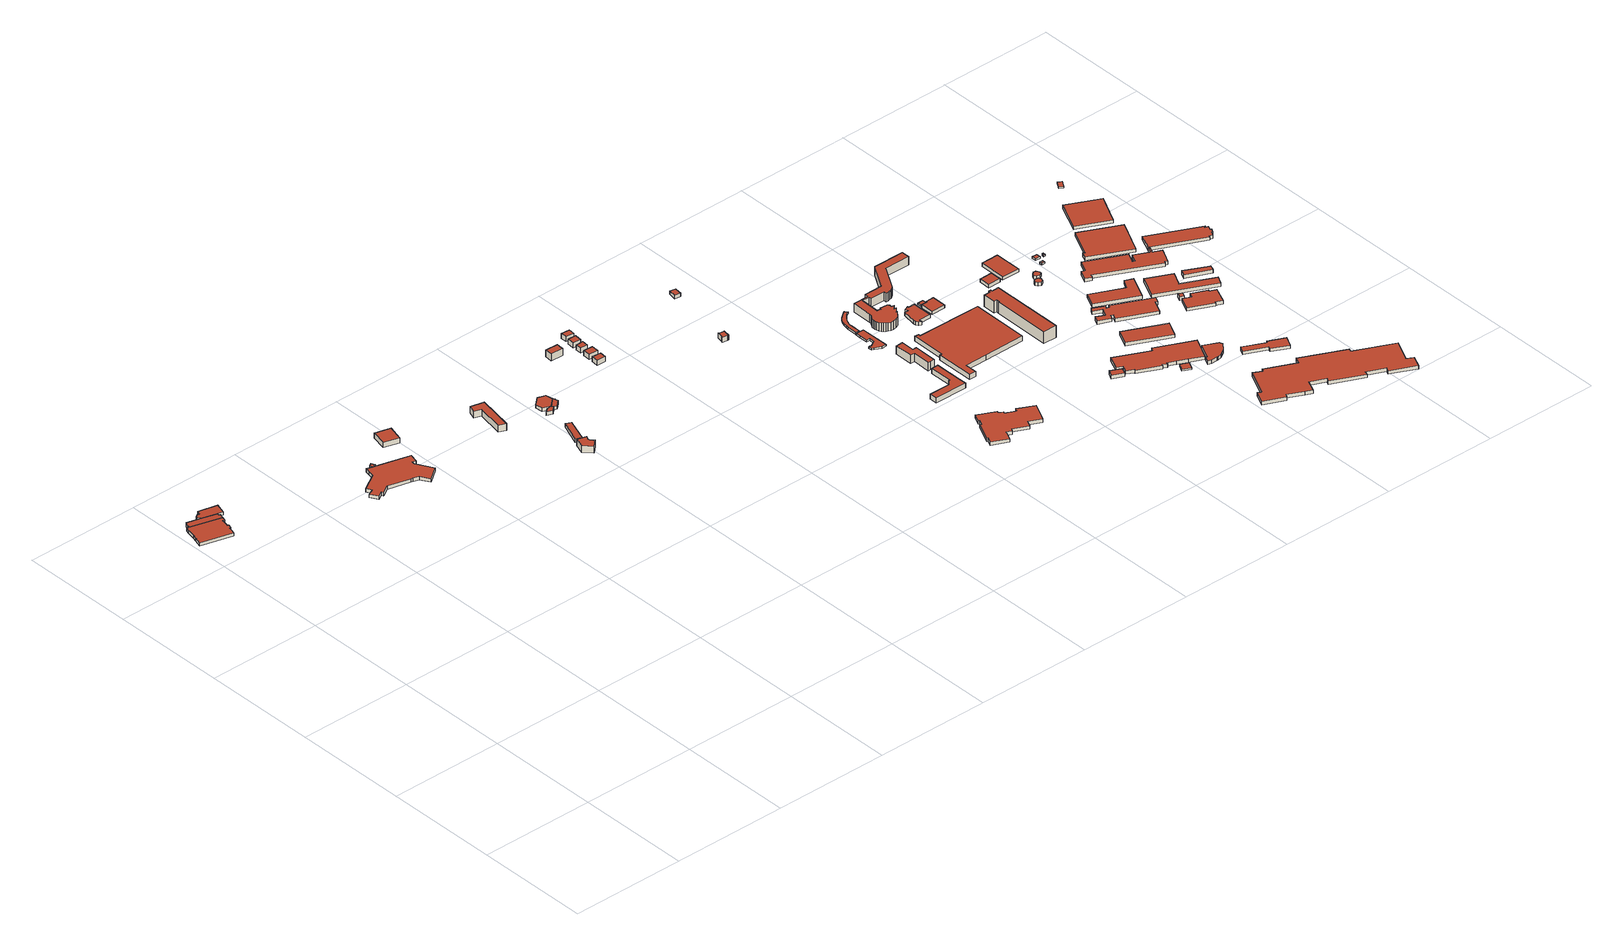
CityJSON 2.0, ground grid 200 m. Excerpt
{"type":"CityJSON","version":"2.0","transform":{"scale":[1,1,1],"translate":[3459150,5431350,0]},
"CityObjects":{
"building1":{"type":"Building","geometry":[{"type":"MultiSurface","lod":"2","boundaries":[[[0,1,2,3,4,5,6,7,8,9,10,11,12,13]],[[13,14,15,0]],[[0,15,16,1]],[[1,16,17,2]],[[2,17,18,3]],[[3,18,19,4]],[[4,19,20,5]],[[5,20,21,6]],[[6,21,22,7]],[[7,22,23,8]],[[8,23,24,9]],[[9,24,25,10]],[[10,25,26,11]],[[11,26,27,12]],[[12,27,14,13]],[[27,26,25,24,23,22,21,20,19,18,17,16,15,14]]],"semantics":{"surfaces":[{"type":"GroundSurface"},{"type":"WallSurface"},{"type":"RoofSurface"}],"values":[0,1,1,1,1,1,1,1,1,1,1,1,1,1,1,2]}}]},
"building2":{"type":"Building","geometry":[{"type":"MultiSurface","lod":"2","boundaries":[[[28,29,30,31,0,13,32,33,34,35,36,37]],[[37,38,39,28]],[[28,39,40,29]],[[29,40,41,30]],[[30,41,42,31]],[[31,42,15,0]],[[0,15,14,13]],[[13,14,43,32]],[[32,43,44,33]],[[33,44,45,34]],[[34,45,46,35]],[[35,46,47,36]],[[36,47,38,37]],[[47,46,45,44,43,14,15,42,41,40,39,38]]],"semantics":{"surfaces":[{"type":"GroundSurface"},{"type":"WallSurface"},{"type":"RoofSurface"}],"values":[0,1,1,1,1,1,1,1,1,1,1,1,1,2]}}]},
"building3":{"type":"Building","geometry":[{"type":"MultiSurface","lod":"2","boundaries":[[[37,48,49,50,51,52,53,54,55,28]],[[28,39,38,37]],[[37,38,56,48]],[[48,56,57,49]],[[49,57,58,50]],[[50,58,59,51]],[[51,59,60,52]],[[52,60,61,53]],[[53,61,62,54]],[[54,62,63,55]],[[55,63,39,28]],[[63,62,61,60,59,58,57,56,38,39]]],"semantics":{"surfaces":[{"type":"GroundSurface"},{"type":"WallSurface"},{"type":"RoofSurface"}],"values":[0,1,1,1,1,1,1,1,1,1,1,2]}}]},
"building4":{"type":"Building","geometry":[{"type":"MultiSurface","lod":"2","boundaries":[[[64,65,66,67,68,69,70,71,72,73,74,75,76,77,78,79,80,81,82,83,84]],[[84,85,86,64]],[[64,86,87,65]],[[65,87,88,66]],[[66,88,89,67]],[[67,89,90,68]],[[68,90,91,69]],[[69,91,92,70]],[[70,92,93,71]],[[71,93,94,72]],[[72,94,95,73]],[[73,95,96,74]],[[74,96,97,75]],[[75,97,98,76]],[[76,98,99,77]],[[77,99,100,78]],[[78,100,101,79]],[[79,101,102,80]],[[80,102,103,81]],[[81,103,104,82]],[[82,104,105,83]],[[83,105,85,84]],[[105,104,103,102,101,100,99,98,97,96,95,94,93,92,91,90,89,88,87,86,85]]],"semantics":{"surfaces":[{"type":"GroundSurface"},{"type":"WallSurface"},{"type":"RoofSurface"}],"values":[0,1,1,1,1,1,1,1,1,1,1,1,1,1,1,1,1,1,1,1,1,1,2]}}]},
"building5":{"type":"Building","geometry":[{"type":"MultiSurface","lod":"2","boundaries":[[[84,106,107,108,109,110,64]],[[64,86,85,84]],[[84,85,111,106]],[[106,111,112,107]],[[107,112,113,108]],[[108,113,114,109]],[[109,114,115,110]],[[110,115,86,64]],[[115,114,113,112,111,85,86]]],"semantics":{"surfaces":[{"type":"GroundSurface"},{"type":"WallSurface"},{"type":"RoofSurface"}],"values":[0,1,1,1,1,1,1,1,2]}}]},
"building6":{"type":"Building","geometry":[{"type":"MultiSurface","lod":"2","boundaries":[[[116,117,118,119]],[[119,120,121,116]],[[116,121,122,117]],[[117,122,123,118]],[[118,123,120,119]],[[123,122,121,120]]],"semantics":{"surfaces":[{"type":"GroundSurface"},{"type":"WallSurface"},{"type":"RoofSurface"}],"values":[0,1,1,1,1,2]}}]},
"building7":{"type":"Building","geometry":[{"type":"MultiSurface","lod":"2","boundaries":[[[124,125,126,127,128,129]],[[129,130,131,124]],[[124,131,132,125]],[[125,132,133,126]],[[126,133,134,127]],[[127,134,135,128]],[[128,135,130,129]],[[135,134,133,132,131,130]]],"semantics":{"surfaces":[{"type":"GroundSurface"},{"type":"WallSurface"},{"type":"RoofSurface"}],"values":[0,1,1,1,1,1,1,2]}}]},
"building8":{"type":"Building","geometry":[{"type":"MultiSurface","lod":"2","boundaries":[[[136,137,138,139,140,141,142]],[[142,143,144,136]],[[136,144,145,137]],[[137,145,146,138]],[[138,146,147,139]],[[139,147,148,140]],[[140,148,149,141]],[[141,149,143,142]],[[149,148,147,146,145,144,143]]],"semantics":{"surfaces":[{"type":"GroundSurface"},{"type":"WallSurface"},{"type":"RoofSurface"}],"values":[0,1,1,1,1,1,1,1,2]}}]},
"building9":{"type":"Building","geometry":[{"type":"MultiSurface","lod":"2","boundaries":[[[150,151,152,153]],[[153,154,155,150]],[[150,155,156,151]],[[151,156,157,152]],[[152,157,154,153]],[[157,156,155,154]]],"semantics":{"surfaces":[{"type":"GroundSurface"},{"type":"WallSurface"},{"type":"RoofSurface"}],"values":[0,1,1,1,1,2]}}]},
"building10":{"type":"Building","geometry":[{"type":"MultiSurface","lod":"2","boundaries":[[[158,159,160,161,162,163,164]],[[164,165,166,158]],[[158,166,167,159]],[[159,167,168,160]],[[160,168,169,161]],[[161,169,170,162]],[[162,170,171,163]],[[163,171,165,164]],[[171,170,169,168,167,166,165]]],"semantics":{"surfaces":[{"type":"GroundSurface"},{"type":"WallSurface"},{"type":"RoofSurface"}],"values":[0,1,1,1,1,1,1,1,2]}}]},
"building11":{"type":"Building","geometry":[{"type":"MultiSurface","lod":"2","boundaries":[[[164,163,172,173,174,175,176]],[[176,177,165,164]],[[164,165,171,163]],[[163,171,178,172]],[[172,178,179,173]],[[173,179,180,174]],[[174,180,181,175]],[[175,181,177,176]],[[181,180,179,178,171,165,177]]],"semantics":{"surfaces":[{"type":"GroundSurface"},{"type":"WallSurface"},{"type":"RoofSurface"}],"values":[0,1,1,1,1,1,1,1,2]}}]},
"building12":{"type":"Building","geometry":[{"type":"MultiSurface","lod":"2","boundaries":[[[164,176,182,183,184,185,158]],[[158,166,165,164]],[[164,165,177,176]],[[176,177,186,182]],[[182,186,187,183]],[[183,187,188,184]],[[184,188,189,185]],[[185,189,166,158]],[[189,188,187,186,177,165,166]]],"semantics":{"surfaces":[{"type":"GroundSurface"},{"type":"WallSurface"},{"type":"RoofSurface"}],"values":[0,1,1,1,1,1,1,1,2]}}]},
"building13":{"type":"Building","geometry":[{"type":"MultiSurface","lod":"2","boundaries":[[[190,191,192,193]],[[193,194,195,190]],[[190,195,196,191]],[[191,196,197,192]],[[192,197,194,193]],[[197,196,195,194]]],"semantics":{"surfaces":[{"type":"GroundSurface"},{"type":"WallSurface"},{"type":"RoofSurface"}],"values":[0,1,1,1,1,2]}}]},
"building14":{"type":"Building","geometry":[{"type":"MultiSurface","lod":"2","boundaries":[[[198,199,200,201]],[[201,202,203,198]],[[198,203,204,199]],[[199,204,205,200]],[[200,205,202,201]],[[205,204,203,202]]],"semantics":{"surfaces":[{"type":"GroundSurface"},{"type":"WallSurface"},{"type":"RoofSurface"}],"values":[0,1,1,1,1,2]}}]},
"building15":{"type":"Building","geometry":[{"type":"MultiSurface","lod":"2","boundaries":[[[206,207,208,209]],[[209,210,211,206]],[[206,211,212,207]],[[207,212,213,208]],[[208,213,210,209]],[[213,212,211,210]]],"semantics":{"surfaces":[{"type":"GroundSurface"},{"type":"WallSurface"},{"type":"RoofSurface"}],"values":[0,1,1,1,1,2]}}]},
"building16":{"type":"Building","geometry":[{"type":"MultiSurface","lod":"2","boundaries":[[[214,215,216,217]],[[217,218,219,214]],[[214,219,220,215]],[[215,220,221,216]],[[216,221,218,217]],[[221,220,219,218]]],"semantics":{"surfaces":[{"type":"GroundSurface"},{"type":"WallSurface"},{"type":"RoofSurface"}],"values":[0,1,1,1,1,2]}}]},
"building17":{"type":"Building","geometry":[{"type":"MultiSurface","lod":"2","boundaries":[[[222,223,224,225]],[[225,226,227,222]],[[222,227,228,223]],[[223,228,229,224]],[[224,229,226,225]],[[229,228,227,226]]],"semantics":{"surfaces":[{"type":"GroundSurface"},{"type":"WallSurface"},{"type":"RoofSurface"}],"values":[0,1,1,1,1,2]}}]},
"building18":{"type":"Building","geometry":[{"type":"MultiSurface","lod":"2","boundaries":[[[230,231,232,233]],[[233,234,235,230]],[[230,235,236,231]],[[231,236,237,232]],[[232,237,234,233]],[[237,236,235,234]]],"semantics":{"surfaces":[{"type":"GroundSurface"},{"type":"WallSurface"},{"type":"RoofSurface"}],"values":[0,1,1,1,1,2]}}]},
"building19":{"type":"Building","geometry":[{"type":"MultiSurface","lod":"2","boundaries":[[[238,239,240,241,242,243,244,245]],[[245,246,247,238]],[[238,247,248,239]],[[239,248,249,240]],[[240,249,250,241]],[[241,250,251,242]],[[242,251,252,243]],[[243,252,253,244]],[[244,253,246,245]],[[253,252,251,250,249,248,247,246]]],"semantics":{"surfaces":[{"type":"GroundSurface"},{"type":"WallSurface"},{"type":"RoofSurface"}],"values":[0,1,1,1,1,1,1,1,1,2]}}]},
"building20":{"type":"Building","geometry":[{"type":"MultiSurface","lod":"2","boundaries":[[[254,255,256,257,258,259,260,261,262,263,264,265,266,267,268,269,270,271,272,273,274,275]],[[275,276,277,254]],[[254,277,278,255]],[[255,278,279,256]],[[256,279,280,257]],[[257,280,281,258]],[[258,281,282,259]],[[259,282,283,260]],[[260,283,284,261]],[[261,284,285,262]],[[262,285,286,263]],[[263,286,287,264]],[[264,287,288,265]],[[265,288,289,266]],[[266,289,290,267]],[[267,290,291,268]],[[268,291,292,269]],[[269,292,293,270]],[[270,293,294,271]],[[271,294,295,272]],[[272,295,296,273]],[[273,296,297,274]],[[274,297,276,275]],[[297,296,295,294,293,292,291,290,289,288,287,286,285,284,283,282,281,280,279,278,277,276]]],"semantics":{"surfaces":[{"type":"GroundSurface"},{"type":"WallSurface"},{"type":"RoofSurface"}],"values":[0,1,1,1,1,1,1,1,1,1,1,1,1,1,1,1,1,1,1,1,1,1,1,2]}}]},
"building21":{"type":"Building","geometry":[{"type":"MultiSurface","lod":"2","boundaries":[[[298,299,300,301]],[[301,302,303,298]],[[298,303,304,299]],[[299,304,305,300]],[[300,305,302,301]],[[305,304,303,302]]],"semantics":{"surfaces":[{"type":"GroundSurface"},{"type":"WallSurface"},{"type":"RoofSurface"}],"values":[0,1,1,1,1,2]}}]},
"building22":{"type":"Building","geometry":[{"type":"MultiSurface","lod":"2","boundaries":[[[306,307,308,309,310,311,312,313,314,315]],[[315,316,317,306]],[[306,317,318,307]],[[307,318,319,308]],[[308,319,320,309]],[[309,320,321,310]],[[310,321,322,311]],[[311,322,323,312]],[[312,323,324,313]],[[313,324,325,314]],[[314,325,316,315]],[[325,324,323,322,321,320,319,318,317,316]]],"semantics":{"surfaces":[{"type":"GroundSurface"},{"type":"WallSurface"},{"type":"RoofSurface"}],"values":[0,1,1,1,1,1,1,1,1,1,1,2]}}]},
"building23":{"type":"Building","geometry":[{"type":"MultiSurface","lod":"2","boundaries":[[[326,327,328,329,330,331,332,333,334,335]],[[335,336,337,326]],[[326,337,338,327]],[[327,338,339,328]],[[328,339,340,329]],[[329,340,341,330]],[[330,341,342,331]],[[331,342,343,332]],[[332,343,344,333]],[[333,344,345,334]],[[334,345,336,335]],[[345,344,343,342,341,340,339,338,337,336]]],"semantics":{"surfaces":[{"type":"GroundSurface"},{"type":"WallSurface"},{"type":"RoofSurface"}],"values":[0,1,1,1,1,1,1,1,1,1,1,2]}}]},
"building24":{"type":"Building","geometry":[{"type":"MultiSurface","lod":"2","boundaries":[[[346,347,348,349,350,351,352,353,354,355,356,357,358,359,360]],[[360,361,362,346]],[[346,362,363,347]],[[347,363,364,348]],[[348,364,365,349]],[[349,365,366,350]],[[350,366,367,351]],[[351,367,368,352]],[[352,368,369,353]],[[353,369,370,354]],[[354,370,371,355]],[[355,371,372,356]],[[356,372,373,357]],[[357,373,374,358]],[[358,374,375,359]],[[359,375,361,360]],[[375,374,373,372,371,370,369,368,367,366,365,364,363,362,361]]],"semantics":{"surfaces":[{"type":"GroundSurface"},{"type":"WallSurface"},{"type":"RoofSurface"}],"values":[0,1,1,1,1,1,1,1,1,1,1,1,1,1,1,1,2]}}]},
"building25":{"type":"Building","geometry":[{"type":"MultiSurface","lod":"2","boundaries":[[[376,377,378,379,380,381,382,383,384,385,386,387,388,389,390,391,392,393]],[[393,394,395,376]],[[376,395,396,377]],[[377,396,397,378]],[[378,397,398,379]],[[379,398,399,380]],[[380,399,400,381]],[[381,400,401,382]],[[382,401,402,383]],[[383,402,403,384]],[[384,403,404,385]],[[385,404,405,386]],[[386,405,406,387]],[[387,406,407,388]],[[388,407,408,389]],[[389,408,409,390]],[[390,409,410,391]],[[391,410,411,392]],[[392,411,394,393]],[[411,410,409,408,407,406,405,404,403,402,401,400,399,398,397,396,395,394]]],"semantics":{"surfaces":[{"type":"GroundSurface"},{"type":"WallSurface"},{"type":"RoofSurface"}],"values":[0,1,1,1,1,1,1,1,1,1,1,1,1,1,1,1,1,1,1,2]}}]},
"building26":{"type":"Building","geometry":[{"type":"MultiSurface","lod":"2","boundaries":[[[412,413,414,415,416,417,418,419,420,421,422]],[[422,423,424,412]],[[412,424,425,413]],[[413,425,426,414]],[[414,426,427,415]],[[415,427,428,416]],[[416,428,429,417]],[[417,429,430,418]],[[418,430,431,419]],[[419,431,432,420]],[[420,432,433,421]],[[421,433,423,422]],[[433,432,431,430,429,428,427,426,425,424,423]]],"semantics":{"surfaces":[{"type":"GroundSurface"},{"type":"WallSurface"},{"type":"RoofSurface"}],"values":[0,1,1,1,1,1,1,1,1,1,1,1,2]}}]},
"building27":{"type":"Building","geometry":[{"type":"MultiSurface","lod":"2","boundaries":[[[434,435,436,437,438,439,440,441,442,443,444,445]],[[445,446,447,434]],[[434,447,448,435]],[[435,448,449,436]],[[436,449,450,437]],[[437,450,451,438]],[[438,451,452,439]],[[439,452,453,440]],[[440,453,454,441]],[[441,454,455,442]],[[442,455,456,443]],[[443,456,457,444]],[[444,457,446,445]],[[457,456,455,454,453,452,451,450,449,448,447,446]]],"semantics":{"surfaces":[{"type":"GroundSurface"},{"type":"WallSurface"},{"type":"RoofSurface"}],"values":[0,1,1,1,1,1,1,1,1,1,1,1,1,2]}}]},
"building28":{"type":"Building","geometry":[{"type":"MultiSurface","lod":"2","boundaries":[[[458,459,460,461,462,463,464,465,466,467,468,469,470,471,472,473,474,475,476,477,478,479,480,481,482,483,484,485,486,487,488,489,490,491,492,493,494,495,496,497,498,499,500,501,502,503,504,505]],[[505,506,507,458]],[[458,507,508,459]],[[459,508,509,460]],[[460,509,510,461]],[[461,510,511,462]],[[462,511,512,463]],[[463,512,513,464]],[[464,513,514,465]],[[465,514,515,466]],[[466,515,516,467]],[[467,516,517,468]],[[468,517,518,469]],[[469,518,519,470]],[[470,519,520,471]],[[471,520,521,472]],[[472,521,522,473]],[[473,522,523,474]],[[474,523,524,475]],[[475,524,525,476]],[[476,525,526,477]],[[477,526,527,478]],[[478,527,528,479]],[[479,528,529,480]],[[480,529,530,481]],[[481,530,531,482]],[[482,531,532,483]],[[483,532,533,484]],[[484,533,534,485]],[[485,534,535,486]],[[486,535,536,487]],[[487,536,537,488]],[[488,537,538,489]],[[489,538,539,490]],[[490,539,540,491]],[[491,540,541,492]],[[492,541,542,493]],[[493,542,543,494]],[[494,543,544,495]],[[495,544,545,496]],[[496,545,546,497]],[[497,546,547,498]],[[498,547,548,499]],[[499,548,549,500]],[[500,549,550,501]],[[501,550,551,502]],[[502,551,552,503]],[[503,552,553,504]],[[504,553,506,505]],[[553,552,551,550,549,548,547,546,545,544,543,542,541,540,539,538,537,536,535,534,533,532,531,530,529,528,527,526,525,524,523,522,521,520,519,518,517,516,515,514,513,512,511,510,509,508,507,506]]],"semantics":{"surfaces":[{"type":"GroundSurface"},{"type":"WallSurface"},{"type":"RoofSurface"}],"values":[0,1,1,1,1,1,1,1,1,1,1,1,1,1,1,1,1,1,1,1,1,1,1,1,1,1,1,1,1,1,1,1,1,1,1,1,1,1,1,1,1,1,1,1,1,1,1,1,1,2]}}]},
"building29":{"type":"Building","geometry":[{"type":"MultiSurface","lod":"2","boundaries":[[[554,555,556,557]],[[557,558,559,554]],[[554,559,560,555]],[[555,560,561,556]],[[556,561,558,557]],[[561,560,559,558]]],"semantics":{"surfaces":[{"type":"GroundSurface"},{"type":"WallSurface"},{"type":"RoofSurface"}],"values":[0,1,1,1,1,2]}}]},
"building30":{"type":"Building","geometry":[{"type":"MultiSurface","lod":"2","boundaries":[[[562,563,564,565,566,567]],[[567,568,569,562]],[[562,569,570,563]],[[563,570,571,564]],[[564,571,572,565]],[[565,572,573,566]],[[566,573,568,567]],[[573,572,571,570,569,568]]],"semantics":{"surfaces":[{"type":"GroundSurface"},{"type":"WallSurface"},{"type":"RoofSurface"}],"values":[0,1,1,1,1,1,1,2]}}]},
"building31":{"type":"Building","geometry":[{"type":"MultiSurface","lod":"2","boundaries":[[[574,575,576,577,578,579,580,581,582,583,584,585]],[[585,586,587,574]],[[574,587,588,575]],[[575,588,589,576]],[[576,589,590,577]],[[577,590,591,578]],[[578,591,592,579]],[[579,592,593,580]],[[580,593,594,581]],[[581,594,595,582]],[[582,595,596,583]],[[583,596,597,584]],[[584,597,586,585]],[[597,596,595,594,593,592,591,590,589,588,587,586]]],"semantics":{"surfaces":[{"type":"GroundSurface"},{"type":"WallSurface"},{"type":"RoofSurface"}],"values":[0,1,1,1,1,1,1,1,1,1,1,1,1,2]}}]},
"building32":{"type":"Building","geometry":[{"type":"MultiSurface","lod":"2","boundaries":[[[598,599,600,601,602,603,604,605,606,607,608,609,610,611,612,613,614,615,616,617,618,619,620]],[[620,621,622,598]],[[598,622,623,599]],[[599,623,624,600]],[[600,624,625,601]],[[601,625,626,602]],[[602,626,627,603]],[[603,627,628,604]],[[604,628,629,605]],[[605,629,630,606]],[[606,630,631,607]],[[607,631,632,608]],[[608,632,633,609]],[[609,633,634,610]],[[610,634,635,611]],[[611,635,636,612]],[[612,636,637,613]],[[613,637,638,614]],[[614,638,639,615]],[[615,639,640,616]],[[616,640,641,617]],[[617,641,642,618]],[[618,642,643,619]],[[619,643,621,620]],[[643,642,641,640,639,638,637,636,635,634,633,632,631,630,629,628,627,626,625,624,623,622,621]]],"semantics":{"surfaces":[{"type":"GroundSurface"},{"type":"WallSurface"},{"type":"RoofSurface"}],"values":[0,1,1,1,1,1,1,1,1,1,1,1,1,1,1,1,1,1,1,1,1,1,1,1,2]}}]},
"building33":{"type":"Building","geometry":[{"type":"MultiSurface","lod":"2","boundaries":[[[644,645,646,647]],[[647,648,649,644]],[[644,649,650,645]],[[645,650,651,646]],[[646,651,648,647]],[[651,650,649,648]]],"semantics":{"surfaces":[{"type":"GroundSurface"},{"type":"WallSurface"},{"type":"RoofSurface"}],"values":[0,1,1,1,1,2]}}]},
"building34":{"type":"Building","geometry":[{"type":"MultiSurface","lod":"2","boundaries":[[[652,653,654,655]],[[655,656,657,652]],[[652,657,658,653]],[[653,658,659,654]],[[654,659,656,655]],[[659,658,657,656]]],"semantics":{"surfaces":[{"type":"GroundSurface"},{"type":"WallSurface"},{"type":"RoofSurface"}],"values":[0,1,1,1,1,2]}}]},
"building35":{"type":"Building","geometry":[{"type":"MultiSurface","lod":"2","boundaries":[[[660,661,662,663]],[[663,664,665,660]],[[660,665,666,661]],[[661,666,667,662]],[[662,667,664,663]],[[667,666,665,664]]],"semantics":{"surfaces":[{"type":"GroundSurface"},{"type":"WallSurface"},{"type":"RoofSurface"}],"values":[0,1,1,1,1,2]}}]},
"building36":{"type":"Building","geometry":[{"type":"MultiSurface","lod":"2","boundaries":[[[668,669,670,671,672,673,674,675,676,677,678,679]],[[679,680,681,668]],[[668,681,682,669]],[[669,682,683,670]],[[670,683,684,671]],[[671,684,685,672]],[[672,685,686,673]],[[673,686,687,674]],[[674,687,688,675]],[[675,688,689,676]],[[676,689,690,677]],[[677,690,691,678]],[[678,691,680,679]],[[691,690,689,688,687,686,685,684,683,682,681,680]]],"semantics":{"surfaces":[{"type":"GroundSurface"},{"type":"WallSurface"},{"type":"RoofSurface"}],"values":[0,1,1,1,1,1,1,1,1,1,1,1,1,2]}}]},
"building37":{"type":"Building","geometry":[{"type":"MultiSurface","lod":"2","boundaries":[[[692,693,694,695,696,697,698,699]],[[699,700,701,692]],[[692,701,702,693]],[[693,702,703,694]],[[694,703,704,695]],[[695,704,705,696]],[[696,705,706,697]],[[697,706,707,698]],[[698,707,700,699]],[[707,706,705,704,703,702,701,700]]],"semantics":{"surfaces":[{"type":"GroundSurface"},{"type":"WallSurface"},{"type":"RoofSurface"}],"values":[0,1,1,1,1,1,1,1,1,2]}}]},
"building38":{"type":"Building","geometry":[{"type":"MultiSurface","lod":"2","boundaries":[[[708,709,710,711]],[[711,712,713,708]],[[708,713,714,709]],[[709,714,715,710]],[[710,715,712,711]],[[715,714,713,712]]],"semantics":{"surfaces":[{"type":"GroundSurface"},{"type":"WallSurface"},{"type":"RoofSurface"}],"values":[0,1,1,1,1,2]}}]},
"building39":{"type":"Building","geometry":[{"type":"MultiSurface","lod":"2","boundaries":[[[716,717,718,719,720,721,722,723,724,725,726,727,728,729,730,731,732,733]],[[733,734,735,716]],[[716,735,736,717]],[[717,736,737,718]],[[718,737,738,719]],[[719,738,739,720]],[[720,739,740,721]],[[721,740,741,722]],[[722,741,742,723]],[[723,742,743,724]],[[724,743,744,725]],[[725,744,745,726]],[[726,745,746,727]],[[727,746,747,728]],[[728,747,748,729]],[[729,748,749,730]],[[730,749,750,731]],[[731,750,751,732]],[[732,751,734,733]],[[751,750,749,748,747,746,745,744,743,742,741,740,739,738,737,736,735,734]]],"semantics":{"surfaces":[{"type":"GroundSurface"},{"type":"WallSurface"},{"type":"RoofSurface"}],"values":[0,1,1,1,1,1,1,1,1,1,1,1,1,1,1,1,1,1,1,2]}}]},
"building40":{"type":"Building","geometry":[{"type":"MultiSurface","lod":"2","boundaries":[[[752,753,754,755,756,757,758,759]],[[759,760,761,752]],[[752,761,762,753]],[[753,762,763,754]],[[754,763,764,755]],[[755,764,765,756]],[[756,765,766,757]],[[757,766,767,758]],[[758,767,760,759]],[[767,766,765,764,763,762,761,760]]],"semantics":{"surfaces":[{"type":"GroundSurface"},{"type":"WallSurface"},{"type":"RoofSurface"}],"values":[0,1,1,1,1,1,1,1,1,2]}}]},
"building41":{"type":"Building","geometry":[{"type":"MultiSurface","lod":"2","boundaries":[[[768,769,770,771,772,773,774,775,776,777,778,779,780,781,782,783,784,785,786,787,788,789,790,791,792]],[[792,793,794,768]],[[768,794,795,769]],[[769,795,796,770]],[[770,796,797,771]],[[771,797,798,772]],[[772,798,799,773]],[[773,799,800,774]],[[774,800,801,775]],[[775,801,802,776]],[[776,802,803,777]],[[777,803,804,778]],[[778,804,805,779]],[[779,805,806,780]],[[780,806,807,781]],[[781,807,808,782]],[[782,808,809,783]],[[783,809,810,784]],[[784,810,811,785]],[[785,811,812,786]],[[786,812,813,787]],[[787,813,814,788]],[[788,814,815,789]],[[789,815,816,790]],[[790,816,817,791]],[[791,817,793,792]],[[817,816,815,814,813,812,811,810,809,808,807,806,805,804,803,802,801,800,799,798,797,796,795,794,793]]],"semantics":{"surfaces":[{"type":"GroundSurface"},{"type":"WallSurface"},{"type":"RoofSurface"}],"values":[0,1,1,1,1,1,1,1,1,1,1,1,1,1,1,1,1,1,1,1,1,1,1,1,1,1,2]}}]},
"building42":{"type":"Building","geometry":[{"type":"MultiSurface","lod":"2","boundaries":[[[818,819,820,821,822,823]],[[823,824,825,818]],[[818,825,826,819]],[[819,826,827,820]],[[820,827,828,821]],[[821,828,829,822]],[[822,829,824,823]],[[829,828,827,826,825,824]]],"semantics":{"surfaces":[{"type":"GroundSurface"},{"type":"WallSurface"},{"type":"RoofSurface"}],"values":[0,1,1,1,1,1,1,2]}}]},
"building43":{"type":"Building","geometry":[{"type":"MultiSurface","lod":"2","boundaries":[[[830,831,832,833,834,835,836,837]],[[837,838,839,830]],[[830,839,840,831]],[[831,840,841,832]],[[832,841,842,833]],[[833,842,843,834]],[[834,843,844,835]],[[835,844,845,836]],[[836,845,838,837]],[[845,844,843,842,841,840,839,838]]],"semantics":{"surfaces":[{"type":"GroundSurface"},{"type":"WallSurface"},{"type":"RoofSurface"}],"values":[0,1,1,1,1,1,1,1,1,2]}}]},
"building44":{"type":"Building","geometry":[{"type":"MultiSurface","lod":"2","boundaries":[[[846,847,848,849,850]],[[850,851,852,846]],[[846,852,853,847]],[[847,853,854,848]],[[848,854,855,849]],[[849,855,851,850]],[[855,854,853,852,851]]],"semantics":{"surfaces":[{"type":"GroundSurface"},{"type":"WallSurface"},{"type":"RoofSurface"}],"values":[0,1,1,1,1,1,2]}}]},
"building45":{"type":"Building","geometry":[{"type":"MultiSurface","lod":"2","boundaries":[[[856,857,858,859]],[[859,860,861,856]],[[856,861,862,857]],[[857,862,863,858]],[[858,863,860,859]],[[863,862,861,860]]],"semantics":{"surfaces":[{"type":"GroundSurface"},{"type":"WallSurface"},{"type":"RoofSurface"}],"values":[0,1,1,1,1,2]}}]},
"building46":{"type":"Building","geometry":[{"type":"MultiSurface","lod":"2","boundaries":[[[864,865,866,867]],[[867,868,869,864]],[[864,869,870,865]],[[865,870,871,866]],[[866,871,868,867]],[[871,870,869,868]]],"semantics":{"surfaces":[{"type":"GroundSurface"},{"type":"WallSurface"},{"type":"RoofSurface"}],"values":[0,1,1,1,1,2]}}]},
"building47":{"type":"Building","geometry":[{"type":"MultiSurface","lod":"2","boundaries":[[[872,873,874,875]],[[875,876,877,872]],[[872,877,878,873]],[[873,878,879,874]],[[874,879,876,875]],[[879,878,877,876]]],"semantics":{"surfaces":[{"type":"GroundSurface"},{"type":"WallSurface"},{"type":"RoofSurface"}],"values":[0,1,1,1,1,2]}}]},
"building48":{"type":"Building","geometry":[{"type":"MultiSurface","lod":"2","boundaries":[[[880,881,882,883,884,885,886,887,888,889]],[[889,890,891,880]],[[880,891,892,881]],[[881,892,893,882]],[[882,893,894,883]],[[883,894,895,884]],[[884,895,896,885]],[[885,896,897,886]],[[886,897,898,887]],[[887,898,899,888]],[[888,899,890,889]],[[899,898,897,896,895,894,893,892,891,890]]],"semantics":{"surfaces":[{"type":"GroundSurface"},{"type":"WallSurface"},{"type":"RoofSurface"}],"values":[0,1,1,1,1,1,1,1,1,1,1,2]}}]},
"building49":{"type":"Building","geometry":[{"type":"MultiSurface","lod":"2","boundaries":[[[900,901,902,903,904,905]],[[905,906,907,900]],[[900,907,908,901]],[[901,908,909,902]],[[902,909,910,903]],[[903,910,911,904]],[[904,911,906,905]],[[911,910,909,908,907,906]]],"semantics":{"surfaces":[{"type":"GroundSurface"},{"type":"WallSurface"},{"type":"RoofSurface"}],"values":[0,1,1,1,1,1,1,2]}}]},
"building50":{"type":"Building","geometry":[{"type":"MultiSurface","lod":"2","boundaries":[[[912,913,914,915,916,917]],[[917,918,919,912]],[[912,919,920,913]],[[913,920,921,914]],[[914,921,922,915]],[[915,922,923,916]],[[916,923,918,917]],[[923,922,921,920,919,918]]],"semantics":{"surfaces":[{"type":"GroundSurface"},{"type":"WallSurface"},{"type":"RoofSurface"}],"values":[0,1,1,1,1,1,1,2]}}]},
"building51":{"type":"Building","geometry":[{"type":"MultiSurface","lod":"2","boundaries":[[[924,925,926,927]],[[927,928,929,924]],[[924,929,930,925]],[[925,930,931,926]],[[926,931,928,927]],[[931,930,929,928]]],"semantics":{"surfaces":[{"type":"GroundSurface"},{"type":"WallSurface"},{"type":"RoofSurface"}],"values":[0,1,1,1,1,2]}}]},
"building52":{"type":"Building","geometry":[{"type":"MultiSurface","lod":"2","boundaries":[[[932,933,934,935,936,937,938,939,940,941,942,943,944,945,946,947,948,949,950,951,952,953,954,955,956,957,958,959,960]],[[960,961,962,932]],[[932,962,963,933]],[[933,963,964,934]],[[934,964,965,935]],[[935,965,966,936]],[[936,966,967,937]],[[937,967,968,938]],[[938,968,969,939]],[[939,969,970,940]],[[940,970,971,941]],[[941,971,972,942]],[[942,972,973,943]],[[943,973,974,944]],[[944,974,975,945]],[[945,975,976,946]],[[946,976,977,947]],[[947,977,978,948]],[[948,978,979,949]],[[949,979,980,950]],[[950,980,981,951]],[[951,981,982,952]],[[952,982,983,953]],[[953,983,984,954]],[[954,984,985,955]],[[955,985,986,956]],[[956,986,987,957]],[[957,987,988,958]],[[958,988,989,959]],[[959,989,961,960]],[[989,988,987,986,985,984,983,982,981,980,979,978,977,976,975,974,973,972,971,970,969,968,967,966,965,964,963,962,961]]],"semantics":{"surfaces":[{"type":"GroundSurface"},{"type":"WallSurface"},{"type":"RoofSurface"}],"values":[0,1,1,1,1,1,1,1,1,1,1,1,1,1,1,1,1,1,1,1,1,1,1,1,1,1,1,1,1,1,2]}}]},
"building53":{"type":"Building","geometry":[{"type":"MultiSurface","lod":"2","boundaries":[[[990,991,992,993]],[[993,994,995,990]],[[990,995,996,991]],[[991,996,997,992]],[[992,997,994,993]],[[997,996,995,994]]],"semantics":{"surfaces":[{"type":"GroundSurface"},{"type":"WallSurface"},{"type":"RoofSurface"}],"values":[0,1,1,1,1,2]}}]},
"building54":{"type":"Building","geometry":[{"type":"MultiSurface","lod":"2","boundaries":[[[998,999,1000,1001]],[[1001,1002,1003,998]],[[998,1003,1004,999]],[[999,1004,1005,1000]],[[1000,1005,1002,1001]],[[1005,1004,1003,1002]]],"semantics":{"surfaces":[{"type":"GroundSurface"},{"type":"WallSurface"},{"type":"RoofSurface"}],"values":[0,1,1,1,1,2]}}]}
},
"vertices":[
[76,888,0],[74,881,0],[71,882,0],[68,869,0],[70,868,0],[68,861,0],[66,861,0],[62,848,0],[8,863,0],[12,876,0],[14,883,0],[17,897,0],[19,904,0],[23,903,0],[23,903,6],[76,888,6],[74,881,6],[71,882,6],[68,869,6],[70,868,6],[68,861,6],[66,861,6],[62,848,6],[8,863,6],[12,876,6],[14,883,6],[17,897,6],[19,904,6],
[77,900,0],[76,898,0],[76,896,0],[78,896,0],[24,906,0],[23,906,0],[25,912,0],[26,912,0],[27,914,0],[50,908,0],[50,908,6],[77,900,6],[76,898,6],[76,896,6],[78,896,6],[24,906,6],[23,906,6],[25,912,6],[26,912,6],[27,914,6],
[50,909,0],[48,913,0],[49,916,0],[53,918,0],[57,917,0],[59,924,0],[91,916,0],[86,898,0],[50,909,6],[48,913,6],[49,916,6],[53,918,6],[57,917,6],[59,924,6],[91,916,6],[86,898,6],
[329,835,0],[387,820,0],[383,805,0],[377,807,0],[376,802,0],[392,773,0],[369,756,0],[360,772,0],[351,775,0],[347,776,0],[309,786,0],[294,777,0],[292,780,0],[283,775,0],[275,788,0],[286,793,0],[281,802,0],[311,820,0],[313,830,0],[315,839,0],[325,836,0],[325,836,6],[329,835,6],[387,820,6],[383,805,6],[377,807,6],[376,802,6],[392,773,6],[369,756,6],[360,772,6],[351,775,6],[347,776,6],[309,786,6],[294,777,6],[292,780,6],[283,775,6],[275,788,6],[286,793,6],[281,802,6],[311,820,6],[313,830,6],[315,839,6],
[325,838,0],[324,841,0],[329,844,0],[332,838,0],[329,837,0],[325,838,6],[324,841,6],[329,844,6],[332,838,6],[329,837,6],
[381,895,0],[408,888,0],[401,861,0],[375,868,0],[375,868,9],[381,895,9],[408,888,9],[401,861,9],
[539,780,0],[527,785,0],[536,831,0],[524,835,0],[528,848,0],[551,842,0],[551,842,12],[539,780,12],[527,785,12],[536,831,12],[524,835,12],[528,848,12],
[596,651,0],[584,665,0],[590,682,0],[605,677,0],[602,671,0],[603,667,0],[608,662,0],[608,662,12],[596,651,12],[584,665,12],[590,682,12],[605,677,12],[602,671,12],[603,667,12],
[604,686,0],[594,690,0],[609,729,0],[618,725,0],[618,725,6],[604,686,6],[594,690,6],[609,729,6],
[625,772,0],[618,765,0],[608,769,0],[615,775,0],[619,775,0],[621,776,0],[623,775,0],[623,775,6],[625,772,6],[618,765,6],[608,769,6],[615,775,6],[619,775,6],[621,776,6],
[610,780,0],[608,793,0],[622,805,0],[635,801,0],[637,788,0],[637,788,6],[610,780,6],[608,793,6],[622,805,6],[635,801,6],
[640,785,0],[639,784,0],[640,779,0],[630,770,0],[640,785,6],[639,784,6],[640,779,6],[630,770,6],
[706,880,0],[728,879,0],[727,866,0],[705,867,0],[705,867,12],[706,880,12],[728,879,12],[727,866,12],
[763,812,0],[748,813,0],[749,825,0],[764,824,0],[764,824,9],[763,812,9],[748,813,9],[749,825,9],
[765,831,0],[749,832,0],[750,845,0],[766,844,0],[766,844,9],[765,831,9],[749,832,9],[750,845,9],
[763,852,0],[751,853,0],[751,863,0],[764,863,0],[764,863,9],[763,852,9],[751,853,9],[751,863,9],
[765,869,0],[751,870,0],[752,882,0],[766,881,0],[766,881,9],[765,869,9],[751,870,9],[752,882,9],
[768,887,0],[754,888,0],[754,899,0],[769,898,0],[769,898,9],[768,887,9],[754,888,9],[754,899,9],
[935,744,0],[936,744,0],[934,732,0],[933,732,0],[923,734,0],[924,736,0],[926,746,0],[928,745,0],[928,745,9],[935,744,9],[936,744,9],[934,732,9],[933,732,9],[923,734,9],[924,736,9],[926,746,9],
[1107,318,0],[1124,310,0],[1127,315,0],[1155,301,0],[1139,269,0],[1118,279,0],[1113,269,0],[1088,281,0],[1085,276,0],[1077,280,0],[1069,264,0],[1042,277,0],[1047,287,0],[1045,288,0],[1061,321,0],[1063,319,0],[1067,328,0],[1065,329,0],[1072,343,0],[1102,328,0],[1101,325,0],[1108,321,0],[1108,321,6],[1107,318,6],[1124,310,6],[1127,315,6],[1155,301,6],[1139,269,6],[1118,279,6],[1113,269,6],[1088,281,6],[1085,276,6],[1077,280,6],[1069,264,6],[1042,277,6],[1047,287,6],[1045,288,6],[1061,321,6],[1063,319,6],[1067,328,6],[1065,329,6],[1072,343,6],[1102,328,6],[1101,325,6],
[955,861,0],[945,862,0],[947,876,0],[957,874,0],[957,874,6],[955,861,6],[945,862,6],[947,876,6],
[1112,423,0],[1112,409,0],[1055,410,0],[1055,423,0],[1092,423,0],[1092,424,0],[1098,430,0],[1100,430,0],[1100,470,0],[1112,470,0],[1112,470,9],[1112,423,9],[1112,409,9],[1055,410,9],[1055,423,9],[1092,423,9],[1092,424,9],[1098,430,9],[1100,430,9],[1100,470,9],
[1112,478,0],[1105,478,0],[1100,478,0],[1101,509,0],[1094,509,0],[1094,541,0],[1101,541,0],[1106,541,0],[1106,518,0],[1113,518,0],[1113,518,15],[1112,478,15],[1105,478,15],[1100,478,15],[1101,509,15],[1094,509,15],[1094,541,15],[1101,541,15],[1106,541,15],[1106,518,15],
[1096,566,0],[1088,566,0],[1077,571,0],[1074,573,0],[1073,578,0],[1075,579,0],[1078,578,0],[1083,581,0],[1088,584,0],[1088,593,0],[1082,593,0],[1082,607,0],[1082,616,0],[1083,616,0],[1096,616,0],[1096,616,3],[1096,566,3],[1088,566,3],[1077,571,3],[1074,573,3],[1073,578,3],[1075,579,3],[1078,578,3],[1083,581,3],[1088,584,3],[1088,593,3],[1082,593,3],[1082,607,3],[1082,616,3],[1083,616,3],
[1090,618,0],[1083,618,0],[1083,635,0],[1084,639,0],[1085,646,0],[1088,653,0],[1092,659,0],[1098,664,0],[1102,667,0],[1106,669,0],[1109,664,0],[1104,661,0],[1101,658,0],[1097,654,0],[1094,650,0],[1092,645,0],[1090,640,0],[1090,634,0],[1090,634,3],[1090,618,3],[1083,618,3],[1083,635,3],[1084,639,3],[1085,646,3],[1088,653,3],[1092,659,3],[1098,664,3],[1102,667,3],[1106,669,3],[1109,664,3],[1104,661,3],[1101,658,3],[1097,654,3],[1094,650,3],[1092,645,3],[1090,640,3],
[1254,442,0],[1182,442,0],[1143,442,0],[1143,421,0],[1131,421,0],[1131,487,0],[1135,487,0],[1136,547,0],[1143,547,0],[1143,543,0],[1255,542,0],[1255,542,9],[1254,442,9],[1182,442,9],[1143,442,9],[1143,421,9],[1131,421,9],[1131,487,9],[1135,487,9],[1136,547,9],[1143,547,9],[1143,543,9],
[1192,576,0],[1171,576,0],[1171,571,0],[1167,573,0],[1164,577,0],[1164,581,0],[1168,605,0],[1175,605,0],[1173,610,0],[1181,613,0],[1181,611,0],[1192,611,0],[1192,611,6],[1192,576,6],[1171,576,6],[1171,571,6],[1167,573,6],[1164,577,6],[1164,581,6],[1168,605,6],[1175,605,6],[1173,610,6],[1181,613,6],[1181,611,6],
[1258,697,0],[1213,697,0],[1190,658,0],[1188,655,0],[1185,653,0],[1182,651,0],[1179,650,0],[1175,649,0],[1171,649,0],[1171,654,0],[1146,654,0],[1146,659,0],[1133,659,0],[1132,626,0],[1136,626,0],[1139,624,0],[1140,628,0],[1153,627,0],[1155,624,0],[1155,620,0],[1160,619,0],[1154,613,0],[1157,612,0],[1151,605,0],[1153,605,0],[1144,594,0],[1139,591,0],[1133,590,0],[1128,590,0],[1124,592,0],[1121,594,0],[1118,596,0],[1116,598,0],[1114,601,0],[1113,605,0],[1112,608,0],[1112,611,0],[1113,615,0],[1115,619,0],[1116,621,0],[1118,623,0],[1118,626,0],[1119,662,0],[1146,662,0],[1146,668,0],[1178,668,0],[1204,711,0],[1258,711,0],[1258,711,15],[1258,697,15],[1213,697,15],[1190,658,15],[1188,655,15],[1185,653,15],[1182,651,15],[1179,650,15],[1175,649,15],[1171,649,15],[1171,654,15],[1146,654,15],[1146,659,15],[1133,659,15],[1132,626,15],[1136,626,15],[1139,624,15],[1140,628,15],[1153,627,15],[1155,624,15],[1155,620,15],[1160,619,15],[1154,613,15],[1157,612,15],[1151,605,15],[1153,605,15],[1144,594,15],[1139,591,15],[1133,590,15],[1128,590,15],[1124,592,15],[1121,594,15],[1118,596,15],[1116,598,15],[1114,601,15],[1113,605,15],[1112,608,15],[1112,611,15],[1113,615,15],[1115,619,15],[1116,621,15],[1118,623,15],[1118,626,15],[1119,662,15],[1146,662,15],[1146,668,15],[1178,668,15],[1204,711,15],
[1211,606,0],[1201,606,0],[1201,613,0],[1211,613,0],[1211,613,3],[1211,606,3],[1201,606,3],[1201,613,3],
[1224,580,0],[1200,580,0],[1200,603,0],[1210,603,0],[1210,605,0],[1224,605,0],[1224,605,6],[1224,580,6],[1200,580,6],[1200,603,6],[1210,603,6],[1210,605,6],
[1286,544,0],[1298,544,0],[1297,416,0],[1273,416,0],[1274,517,0],[1275,517,0],[1275,522,0],[1270,522,0],[1270,544,0],[1282,544,0],[1282,547,0],[1286,547,0],[1286,547,21],[1286,544,21],[1298,544,21],[1297,416,21],[1273,416,21],[1274,517,21],[1275,517,21],[1275,522,21],[1270,522,21],[1270,544,21],[1282,544,21],[1282,547,21],
[1383,247,0],[1369,253,0],[1368,250,0],[1361,254,0],[1360,252,0],[1322,270,0],[1323,272,0],[1311,278,0],[1313,283,0],[1310,284,0],[1306,275,0],[1287,284,0],[1293,295,0],[1311,286,0],[1314,285,0],[1316,289,0],[1306,294,0],[1317,318,0],[1375,290,0],[1378,296,0],[1441,266,0],[1422,228,0],[1399,239,0],[1399,239,6],[1383,247,6],[1369,253,6],[1368,250,6],[1361,254,6],[1360,252,6],[1322,270,6],[1323,272,6],[1311,278,6],[1313,283,6],[1310,284,6],[1306,275,6],[1287,284,6],[1293,295,6],[1311,286,6],[1314,285,6],[1316,289,6],[1306,294,6],[1317,318,6],[1375,290,6],[1378,296,6],[1441,266,6],[1422,228,6],
[1391,222,0],[1377,229,0],[1384,241,0],[1397,235,0],[1397,235,3],[1391,222,3],[1377,229,3],[1384,241,3],
[1329,575,0],[1307,575,0],[1307,594,0],[1329,594,0],[1329,594,6],[1329,575,6],[1307,575,6],[1307,594,6],
[1426,299,0],[1358,332,0],[1371,358,0],[1439,325,0],[1439,325,6],[1426,299,6],[1358,332,6],[1371,358,6],
[1453,222,0],[1448,219,0],[1443,216,0],[1436,214,0],[1434,214,0],[1423,214,0],[1417,216,0],[1422,226,0],[1424,225,0],[1437,252,0],[1461,240,0],[1463,234,0],[1463,234,6],[1453,222,6],[1448,219,6],[1443,216,6],[1436,214,6],[1434,214,6],[1423,214,6],[1417,216,6],[1422,226,6],[1424,225,6],[1437,252,6],[1461,240,6],
[1369,528,0],[1364,530,0],[1362,534,0],[1363,538,0],[1367,540,0],[1372,539,0],[1374,535,0],[1373,530,0],[1373,530,6],[1369,528,6],[1364,530,6],[1362,534,6],[1363,538,6],[1367,540,6],[1372,539,6],[1374,535,6],
[1366,575,0],[1335,576,0],[1336,622,0],[1366,622,0],[1366,622,6],[1366,575,6],[1335,576,6],[1336,622,6],
[1401,414,0],[1403,418,0],[1468,387,0],[1463,377,0],[1459,379,0],[1449,358,0],[1388,387,0],[1392,395,0],[1388,397,0],[1384,391,0],[1364,400,0],[1369,410,0],[1383,403,0],[1389,416,0],[1375,423,0],[1379,430,0],[1399,420,0],[1396,416,0],[1396,416,6],[1401,414,6],[1403,418,6],[1468,387,6],[1463,377,6],[1459,379,6],[1449,358,6],[1388,387,6],[1392,395,6],[1388,397,6],[1384,391,6],[1364,400,6],[1369,410,6],[1383,403,6],[1389,416,6],[1375,423,6],[1379,430,6],[1399,420,6],
[1379,542,0],[1374,544,0],[1371,548,0],[1373,552,0],[1377,555,0],[1381,554,0],[1384,549,0],[1383,545,0],[1383,545,6],[1379,542,6],[1374,544,6],[1371,548,6],[1373,552,6],[1377,555,6],[1381,554,6],[1384,549,6],
[1461,143,0],[1463,148,0],[1514,124,0],[1519,135,0],[1592,100,0],[1590,95,0],[1656,64,0],[1638,27,0],[1649,21,0],[1640,1,0],[1598,21,0],[1601,27,0],[1571,41,0],[1569,35,0],[1515,60,0],[1518,66,0],[1492,78,0],[1483,58,0],[1472,63,0],[1446,76,0],[1443,71,0],[1408,87,0],[1418,108,0],[1424,105,0],[1446,151,0],[1446,151,6],[1461,143,6],[1463,148,6],[1514,124,6],[1519,135,6],[1592,100,6],[1590,95,6],[1656,64,6],[1638,27,6],[1649,21,6],[1640,1,6],[1598,21,6],[1601,27,6],[1571,41,6],[1569,35,6],[1515,60,6],[1518,66,6],[1492,78,6],[1483,58,6],[1472,63,6],[1446,76,6],[1443,71,6],[1408,87,6],[1418,108,6],[1424,105,6],
[1453,434,0],[1462,450,0],[1475,444,0],[1456,404,0],[1387,437,0],[1398,460,0],[1398,460,6],[1453,434,6],[1462,450,6],[1475,444,6],[1456,404,6],[1387,437,6],
[1534,165,0],[1507,179,0],[1508,183,0],[1472,200,0],[1477,211,0],[1514,193,0],[1515,196,0],[1543,183,0],[1543,183,6],[1534,165,6],[1507,179,6],[1508,183,6],[1472,200,6],[1477,211,6],[1514,193,6],[1515,196,6],
[1409,566,0],[1404,566,0],[1403,566,0],[1403,570,0],[1409,570,0],[1409,570,3],[1409,566,3],[1404,566,3],[1403,566,3],[1403,570,3],
[1413,580,0],[1404,580,0],[1404,588,0],[1413,588,0],[1413,588,3],[1413,580,3],[1404,580,3],[1404,588,3],
[1422,579,0],[1419,579,0],[1420,584,0],[1422,584,0],[1422,584,3],[1422,579,3],[1419,579,3],[1420,584,3],
[1501,361,0],[1494,364,0],[1498,373,0],[1505,369,0],[1505,369,6],[1501,361,6],[1494,364,6],[1498,373,6],
[1538,349,0],[1537,347,0],[1548,342,0],[1536,315,0],[1525,320,0],[1524,318,0],[1484,337,0],[1495,359,0],[1508,353,0],[1512,361,0],[1512,361,6],[1538,349,6],[1537,347,6],[1548,342,6],[1536,315,6],[1525,320,6],[1524,318,6],[1484,337,6],[1495,359,6],[1508,353,6],
[1563,350,0],[1468,396,0],[1486,434,0],[1528,414,0],[1516,390,0],[1570,364,0],[1570,364,6],[1563,350,6],[1468,396,6],[1486,434,6],[1528,414,6],[1516,390,6],
[1528,498,0],[1459,532,0],[1463,542,0],[1466,540,0],[1489,588,0],[1556,555,0],[1556,555,6],[1528,498,6],[1459,532,6],[1463,542,6],[1466,540,6],[1489,588,6],
[1577,383,0],[1536,402,0],[1541,412,0],[1581,392,0],[1581,392,6],[1577,383,6],[1536,402,6],[1541,412,6],
[1511,495,0],[1503,478,0],[1507,476,0],[1514,490,0],[1538,478,0],[1544,489,0],[1556,515,0],[1642,473,0],[1640,471,0],[1645,469,0],[1642,462,0],[1644,461,0],[1640,454,0],[1639,455,0],[1635,448,0],[1630,450,0],[1629,448,0],[1546,488,0],[1541,476,0],[1555,469,0],[1542,443,0],[1538,446,0],[1536,442,0],[1435,492,0],[1432,487,0],[1422,492,0],[1430,509,0],[1436,507,0],[1446,527,0],[1446,527,6],[1511,495,6],[1503,478,6],[1507,476,6],[1514,490,6],[1538,478,6],[1544,489,6],[1556,515,6],[1642,473,6],[1640,471,6],[1645,469,6],[1642,462,6],[1644,461,6],[1640,454,6],[1639,455,6],[1635,448,6],[1630,450,6],[1629,448,6],[1546,488,6],[1541,476,6],[1555,469,6],[1542,443,6],[1538,446,6],[1536,442,6],[1435,492,6],[1432,487,6],[1422,492,6],[1430,509,6],[1436,507,6],
[1552,575,0],[1498,601,0],[1522,652,0],[1577,625,0],[1577,625,6],[1552,575,6],[1498,601,6],[1522,652,6],
[1557,689,0],[1551,693,0],[1558,704,0],[1564,700,0],[1564,700,3],[1557,689,3],[1551,693,3],[1558,704,3]
]}
